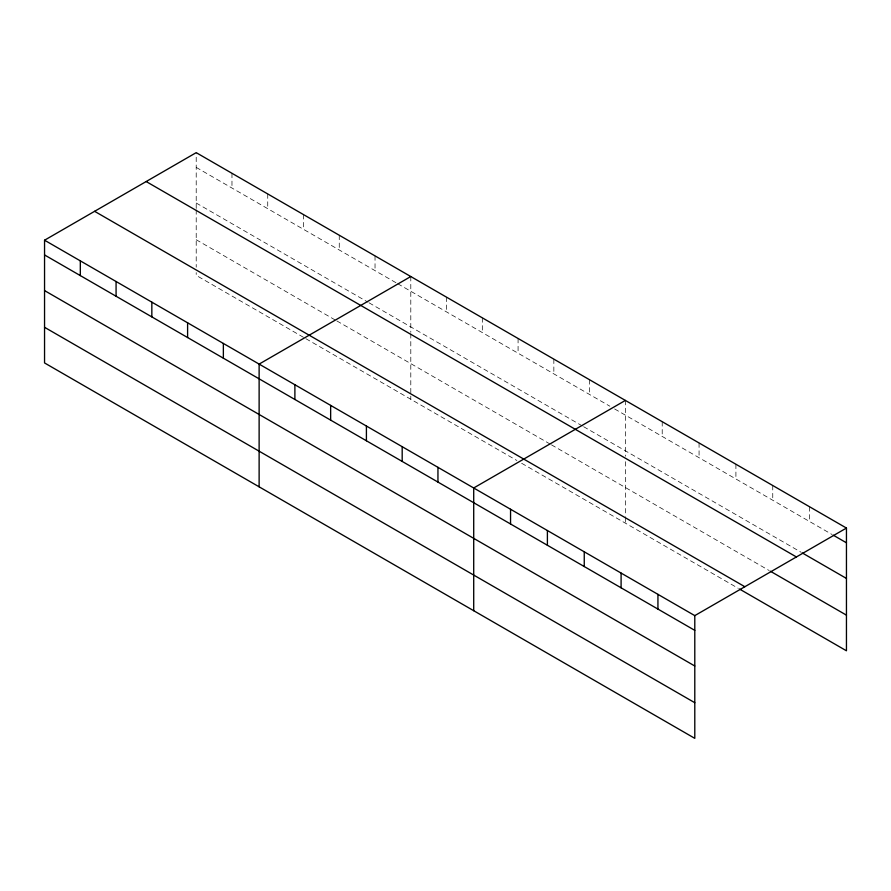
<?xml version="1.0" encoding="UTF-8"?>
<svg xmlns="http://www.w3.org/2000/svg" width="891" height="891" viewBox="0 0 891 891"><rect width="100%" height="100%" fill="white"/><g stroke="black" fill="none" stroke-linecap="round" stroke-linejoin="round"><path stroke-width="0.67" stroke-dasharray="4.46 3.34" d="M196.209 208.461L196.209 152.651M196.209 167.385L396.484 283.015M397.676 283.706L609.867 406.207M614.645 408.958L832.183 534.567M196.209 203.025L367.872 302.127M369.063 302.817L582.458 426.021M583.65 426.711L801.287 552.353M196.209 239.735L335.684 320.27M336.876 320.949L550.27 444.152M551.462 444.843L769.189 570.541M303.497 337.321L196.209 275.375L196.209 272.635M305.88 338.691L516.891 460.513M521.658 463.275L738.283 588.338M809.607 506.79L809.607 521.525M772.753 485.517L772.753 500.252M735.91 464.244L735.91 478.979M699.067 442.972L699.067 457.707M662.213 421.699L662.213 436.434M625.371 400.427L625.371 456.237M625.371 461.672L625.371 516.301M625.371 517.671L625.371 523.151M589.608 379.778L589.608 394.513M553.846 359.129L553.846 373.864M518.083 338.48L518.083 353.215M482.321 317.831L482.321 332.566M446.558 297.182L446.558 311.917M410.796 276.533L410.796 332.343M410.796 333.713L410.796 399.268M375.033 255.884L375.033 270.619M339.259 235.235L339.259 249.981M303.497 214.597L303.497 229.332M267.734 193.948L267.734 208.683M231.972 173.299L231.972 188.034M196.209 209.819L196.209 267.155"/><path stroke-width="1.34" d="M44.55 240.214L694.791 615.625L694.791 738.349L44.55 362.938L44.55 240.214L196.209 152.651L846.45 528.062L846.45 650.786L739.474 589.029M410.796 276.533L259.125 364.096L259.125 486.82M625.371 400.427L473.711 487.978L473.711 610.714M694.791 615.625L846.45 528.062M833.375 535.246L846.45 542.797M802.468 553.044L846.45 578.437M146.169 181.541L796.398 556.953M770.381 571.231L846.45 615.146M94.602 211.312L744.831 586.723M44.55 254.949L694.791 630.36M44.55 290.589L694.791 666M44.55 327.298L694.791 702.709M657.937 594.353L657.937 609.088M621.094 573.08L621.094 587.815M584.251 551.807L584.251 566.542M547.397 530.535L547.397 545.27M510.554 509.251L510.554 523.997M437.949 467.33L437.949 482.076M402.186 446.692L402.186 461.427M366.413 426.043L366.413 440.778M330.65 405.394L330.65 420.129M294.888 384.745L294.888 399.48M223.363 343.447L223.363 358.182M187.6 322.798L187.6 337.533M151.838 302.149L151.838 316.895M116.075 281.511L116.075 296.246M80.313 260.863L80.313 275.597"/></g></svg>
